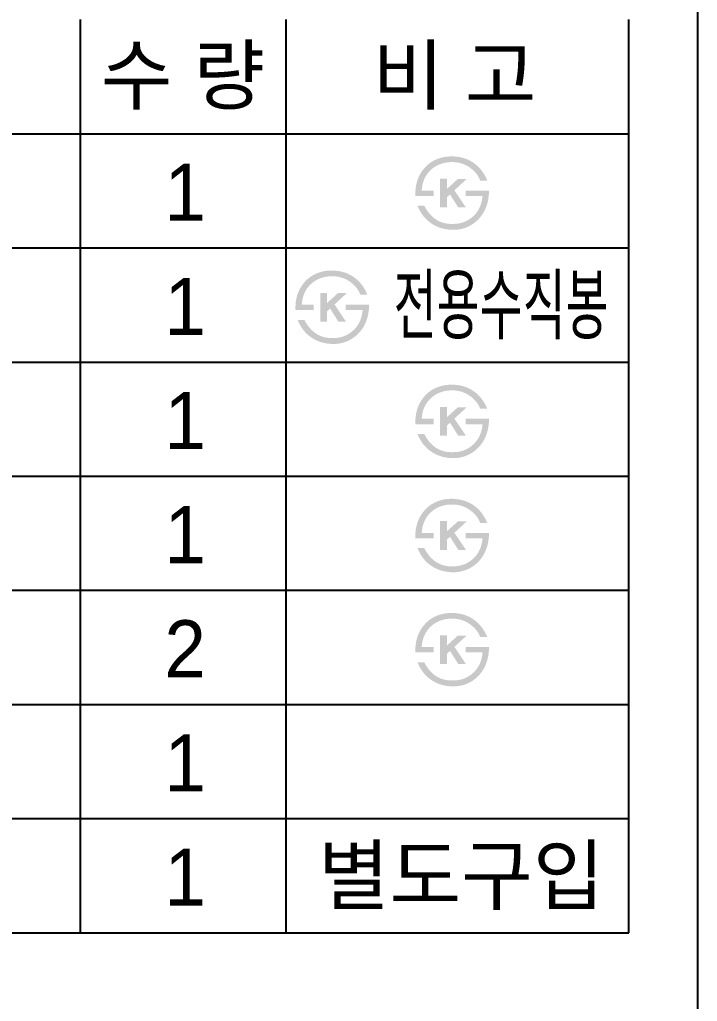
# Model space of a CAD drawing. Header units: millimetres. Extents: x 4596 to 8396, y -8003 to -5406.
# Drawn here: x 8099.5 to 8396.2, y -6066.4 to -5636.4 of the extents above; entities that cross this region are included whole.
import ezdxf
from ezdxf.enums import TextEntityAlignment as Align

# ---------------------------------------------------------------- set-up
doc = ezdxf.new("R2010")
doc.units = ezdxf.units.MM
doc.layers.add('TEXT', color=7, linetype='Continuous')
doc.layers.add('도각라인', color=7, linetype='Continuous')
doc.styles.add('타이틀', font='H2GTRM.TTF', dxfattribs={"height": 25})

msp = doc.modelspace()

# ---------------------------------------------------------------- hatches: boundary and pattern name
at = {"layer": 'TEXT'}
for points in [[(8272.81, -5713.6), (8272.79, -5713.19), (8272.78, -5712.78), (8272.78, -5712.37), (8272.78, -5711.96), (8272.8, -5711.56), (8272.82, -5711.16), (8272.85, -5710.76), (8272.89, -5710.36), (8272.94, -5709.97), (8273, -5709.57), (8273.07, -5709.18), (8273.14, -5708.79), (8273.22, -5708.4), (8273.31, -5708.02), (8273.41, -5707.63), (8273.52, -5707.25), (8273.64, -5706.86), (8273.77, -5706.48), (8273.91, -5706.11), (8274.06, -5705.74), (8274.21, -5705.38), (8274.37, -5705.02), (8274.54, -5704.67), (8274.72, -5704.32), (8274.91, -5703.98), (8275.11, -5703.65), (8275.31, -5703.32), (8275.52, -5703), (8275.74, -5702.68), (8275.97, -5702.37), (8276.2, -5702.07), (8276.71, -5701.45), (8276.98, -5701.15), (8277.25, -5700.85), (8277.54, -5700.56), (8277.83, -5700.29), (8278.12, -5700.02), (8278.43, -5699.76), (8278.74, -5699.51), (8279.06, -5699.26), (8279.38, -5699.03), (8279.71, -5698.81), (8280.05, -5698.59), (8280.4, -5698.39), (8280.75, -5698.19), (8281.11, -5698), (8281.48, -5697.83), (8281.88, -5697.64), (8282.29, -5697.47), (8282.7, -5697.32), (8283.12, -5697.17), (8283.55, -5697.03), (8283.98, -5696.91), (8284.42, -5696.79), (8284.87, -5696.69), (8285.32, -5696.6), (8285.78, -5696.52), (8286.24, -5696.45), (8286.71, -5696.4), (8287.19, -5696.35), (8287.67, -5696.32), (8288.16, -5696.3), (8288.65, -5696.29), (8289.41, -5696.31), (8289.79, -5696.33), (8290.16, -5696.36), (8290.53, -5696.39), (8290.89, -5696.43), (8291.25, -5696.48), (8291.6, -5696.53), (8291.96, -5696.59), (8292.31, -5696.65), (8292.65, -5696.72), (8292.99, -5696.8), (8293.33, -5696.89), (8293.66, -5696.98), (8293.99, -5697.07), (8294.32, -5697.18), (8294.64, -5697.29), (8294.96, -5697.4), (8295.27, -5697.52), (8295.58, -5697.65), (8295.89, -5697.79), (8296.19, -5697.93), (8296.49, -5698.08), (8296.79, -5698.23), (8297.08, -5698.39), (8297.36, -5698.56), (8297.65, -5698.73), (8297.93, -5698.91), (8298.21, -5699.09), (8298.48, -5699.29), (8298.75, -5699.49), (8299.01, -5699.69), (8299.43, -5700.03), (8299.84, -5700.39), (8300.24, -5700.77), (8300.62, -5701.15), (8300.99, -5701.55), (8301.35, -5701.96), (8301.69, -5702.39), (8302.02, -5702.83), (8302.34, -5703.29), (8302.65, -5703.76), (8302.94, -5704.24), (8303.23, -5704.73), (8303.5, -5705.24), (8303.75, -5705.77), (8304, -5706.31), (8304.23, -5706.86), (8304.23, -5706.86), (8301.13, -5706.86), (8301.13, -5706.86), (8301.07, -5706.68), (8301, -5706.51), (8300.93, -5706.33), (8300.86, -5706.16), (8300.78, -5705.99), (8300.7, -5705.82), (8300.62, -5705.65), (8300.53, -5705.48), (8300.44, -5705.31), (8300.35, -5705.14), (8300.25, -5704.98), (8300.14, -5704.81), (8300.04, -5704.64), (8299.92, -5704.48), (8299.81, -5704.32), (8299.69, -5704.16), (8299.57, -5703.99), (8299.44, -5703.83), (8299.18, -5703.52), (8298.9, -5703.2), (8298.6, -5702.89), (8298.29, -5702.58), (8297.96, -5702.28), (8297.62, -5701.98), (8297.26, -5701.68), (8297.03, -5701.5), (8296.8, -5701.33), (8296.56, -5701.16), (8296.33, -5701), (8296.09, -5700.85), (8295.85, -5700.7), (8295.6, -5700.55), (8295.36, -5700.42), (8295.11, -5700.28), (8294.87, -5700.16), (8294.62, -5700.03), (8294.36, -5699.92), (8294.11, -5699.81), (8293.85, -5699.7), (8293.6, -5699.61), (8293.34, -5699.51), (8293.08, -5699.42), (8292.81, -5699.34), (8292.55, -5699.27), (8292.28, -5699.2), (8292.01, -5699.13), (8291.74, -5699.07), (8291.47, -5699.02), (8291.19, -5698.97), (8290.91, -5698.93), (8290.64, -5698.89), (8290.36, -5698.86), (8290.07, -5698.84), (8289.79, -5698.82), (8289.5, -5698.8), (8289.21, -5698.79), (8288.92, -5698.79), (8288.58, -5698.79), (8288.23, -5698.8), (8287.89, -5698.82), (8287.56, -5698.84), (8287.22, -5698.87), (8286.89, -5698.91), (8286.57, -5698.95), (8286.25, -5699), (8285.93, -5699.05), (8285.62, -5699.12), (8285.31, -5699.18), (8285, -5699.26), (8284.7, -5699.34), (8284.4, -5699.43), (8284.1, -5699.52), (8283.81, -5699.62), (8283.52, -5699.73), (8283.24, -5699.85), (8282.96, -5699.97), (8282.68, -5700.09), (8282.41, -5700.23), (8282.14, -5700.37), (8281.87, -5700.52), (8281.61, -5700.67), (8281.35, -5700.83), (8281.1, -5700.99), (8280.85, -5701.17), (8280.6, -5701.35), (8280.36, -5701.53), (8280.12, -5701.72), (8279.88, -5701.92), (8279.65, -5702.13), (8279.42, -5702.35), (8279.19, -5702.57), (8278.97, -5702.8), (8278.76, -5703.03), (8278.55, -5703.26), (8278.35, -5703.5), (8278.16, -5703.75), (8277.97, -5703.99), (8277.8, -5704.25), (8277.62, -5704.5), (8277.46, -5704.76), (8277.3, -5705.03), (8277.15, -5705.3), (8277, -5705.57), (8276.86, -5705.85), (8276.73, -5706.13), (8276.61, -5706.42), (8276.49, -5706.71), (8276.38, -5707.01), (8276.28, -5707.31), (8276.18, -5707.61), (8276.09, -5707.92), (8276.01, -5708.24), (8275.93, -5708.55), (8275.86, -5708.87), (8275.8, -5709.2), (8275.74, -5709.53), (8275.69, -5709.87), (8275.65, -5710.2), (8275.61, -5710.55), (8275.58, -5710.9), (8275.56, -5711.25), (8275.56, -5711.25), (8280.74, -5711.25), (8280.74, -5711.25), (8280.74, -5711.25), (8280.74, -5713.6), (8280.74, -5713.6), (8280.74, -5713.6), (8272.81, -5713.6)], [(8286.57, -5710.56), (8291.37, -5706.21), (8295.23, -5706.21), (8289.87, -5711.16), (8294.9, -5718.66), (8291.52, -5718.66), (8287.96, -5712.96), (8286.57, -5714.2), (8286.57, -5718.66), (8283.62, -5718.66), (8283.62, -5706.09), (8286.57, -5706.09)], [(8304.98, -5711.25), (8304.98, -5711.69), (8304.98, -5712.12), (8304.96, -5712.56), (8304.94, -5712.99), (8304.91, -5713.42), (8304.87, -5713.85), (8304.81, -5714.27), (8304.75, -5714.69), (8304.68, -5715.11), (8304.6, -5715.53), (8304.51, -5715.94), (8304.42, -5716.36), (8304.31, -5716.76), (8304.19, -5717.17), (8304.06, -5717.57), (8303.93, -5717.98), (8303.79, -5718.36), (8303.64, -5718.74), (8303.48, -5719.12), (8303.32, -5719.49), (8303.15, -5719.85), (8302.97, -5720.21), (8302.78, -5720.56), (8302.59, -5720.9), (8302.38, -5721.24), (8302.17, -5721.58), (8301.95, -5721.9), (8301.73, -5722.23), (8301.49, -5722.54), (8301.25, -5722.85), (8301, -5723.16), (8300.74, -5723.45), (8300.47, -5723.75), (8300.19, -5724.03), (8299.91, -5724.31), (8299.63, -5724.57), (8299.34, -5724.83), (8299.04, -5725.08), (8298.74, -5725.32), (8298.43, -5725.55), (8298.11, -5725.78), (8297.79, -5725.99), (8297.47, -5726.2), (8297.13, -5726.4), (8296.8, -5726.59), (8296.46, -5726.77), (8296.11, -5726.94), (8295.75, -5727.11), (8295.39, -5727.27), (8295.02, -5727.42), (8294.64, -5727.57), (8294.27, -5727.7), (8293.89, -5727.82), (8293.51, -5727.93), (8293.12, -5728.03), (8292.74, -5728.12), (8292.35, -5728.2), (8291.95, -5728.27), (8291.56, -5728.33), (8291.16, -5728.37), (8290.76, -5728.41), (8290.35, -5728.44), (8289.94, -5728.45), (8289.53, -5728.46), (8288.87, -5728.45), (8288.21, -5728.43), (8287.57, -5728.38), (8286.93, -5728.31), (8286.31, -5728.22), (8286, -5728.17), (8285.69, -5728.11), (8285.39, -5728.05), (8285.09, -5727.98), (8284.79, -5727.91), (8284.5, -5727.83), (8284.2, -5727.75), (8283.91, -5727.66), (8283.63, -5727.57), (8283.34, -5727.47), (8283.06, -5727.37), (8282.78, -5727.26), (8282.5, -5727.15), (8282.23, -5727.03), (8281.95, -5726.9), (8281.68, -5726.78), (8281.42, -5726.64), (8281.15, -5726.5), (8280.89, -5726.36), (8280.63, -5726.21), (8280.37, -5726.05), (8279.85, -5725.72), (8279.59, -5725.54), (8279.33, -5725.36), (8279.08, -5725.17), (8278.83, -5724.98), (8278.58, -5724.78), (8278.34, -5724.57), (8278.1, -5724.37), (8277.87, -5724.15), (8277.64, -5723.94), (8277.42, -5723.71), (8277.2, -5723.49), (8276.98, -5723.25), (8276.77, -5723.02), (8276.56, -5722.77), (8276.36, -5722.53), (8276.16, -5722.27), (8275.97, -5722.02), (8275.78, -5721.75), (8275.59, -5721.49), (8275.41, -5721.22), (8275.24, -5720.94), (8275.07, -5720.66), (8274.9, -5720.37), (8274.73, -5720.08), (8274.57, -5719.78), (8274.42, -5719.48), (8274.27, -5719.17), (8273.98, -5718.55), (8273.71, -5717.9), (8273.71, -5717.9), (8276.66, -5717.9), (8276.66, -5717.9), (8276.89, -5718.33), (8277.12, -5718.74), (8277.36, -5719.14), (8277.6, -5719.53), (8277.85, -5719.91), (8278.11, -5720.28), (8278.36, -5720.63), (8278.63, -5720.98), (8278.9, -5721.31), (8279.17, -5721.63), (8279.45, -5721.94), (8279.74, -5722.23), (8280.03, -5722.52), (8280.32, -5722.79), (8280.63, -5723.05), (8280.93, -5723.3), (8281.16, -5723.48), (8281.39, -5723.64), (8281.62, -5723.8), (8281.85, -5723.96), (8282.09, -5724.11), (8282.33, -5724.25), (8282.57, -5724.39), (8282.82, -5724.52), (8283.07, -5724.64), (8283.32, -5724.76), (8283.57, -5724.88), (8283.83, -5724.98), (8284.09, -5725.08), (8284.35, -5725.18), (8284.62, -5725.27), (8284.88, -5725.35), (8285.16, -5725.43), (8285.43, -5725.5), (8285.71, -5725.56), (8285.98, -5725.62), (8286.27, -5725.67), (8286.55, -5725.72), (8286.84, -5725.76), (8287.13, -5725.79), (8287.42, -5725.82), (8287.72, -5725.85), (8288.02, -5725.86), (8288.32, -5725.87), (8288.62, -5725.88), (8288.93, -5725.88), (8289.24, -5725.87), (8290.1, -5725.84), (8290.37, -5725.83), (8290.64, -5725.81), (8290.91, -5725.79), (8291.18, -5725.76), (8291.44, -5725.72), (8291.71, -5725.68), (8291.97, -5725.63), (8292.23, -5725.58), (8292.49, -5725.52), (8292.74, -5725.45), (8293, -5725.38), (8293.25, -5725.31), (8293.51, -5725.23), (8293.76, -5725.14), (8294, -5725.05), (8294.25, -5724.95), (8294.5, -5724.85), (8294.74, -5724.74), (8294.98, -5724.63), (8295.22, -5724.51), (8295.46, -5724.38), (8295.7, -5724.25), (8295.93, -5724.12), (8296.17, -5723.97), (8296.4, -5723.83), (8296.63, -5723.67), (8296.86, -5723.51), (8297.08, -5723.35), (8297.31, -5723.18), (8297.53, -5723), (8297.79, -5722.79), (8298.03, -5722.57), (8298.28, -5722.34), (8298.51, -5722.11), (8298.74, -5721.87), (8298.96, -5721.63), (8299.17, -5721.39), (8299.38, -5721.14), (8299.58, -5720.88), (8299.77, -5720.62), (8299.95, -5720.35), (8300.13, -5720.08), (8300.3, -5719.81), (8300.47, -5719.52), (8300.62, -5719.24), (8300.77, -5718.95), (8300.91, -5718.65), (8301.05, -5718.35), (8301.17, -5718.04), (8301.29, -5717.73), (8301.41, -5717.41), (8301.51, -5717.09), (8301.61, -5716.77), (8301.7, -5716.43), (8301.79, -5716.1), (8301.86, -5715.76), (8301.93, -5715.41), (8302, -5715.06), (8302.05, -5714.7), (8302.1, -5714.34), (8302.14, -5713.97), (8302.18, -5713.6), (8302.17, -5713.6), (8294.75, -5713.6), (8294.75, -5713.6), (8294.75, -5713.6), (8294.75, -5711.25), (8294.75, -5711.25), (8294.75, -5711.25), (8304.98, -5711.25)], [(8220.31, -5763.6), (8220.29, -5763.19), (8220.28, -5762.78), (8220.28, -5762.37), (8220.28, -5761.96), (8220.3, -5761.56), (8220.32, -5761.16), (8220.35, -5760.76), (8220.39, -5760.36), (8220.44, -5759.97), (8220.5, -5759.57), (8220.57, -5759.18), (8220.64, -5758.79), (8220.72, -5758.4), (8220.81, -5758.02), (8220.91, -5757.63), (8221.02, -5757.25), (8221.14, -5756.86), (8221.27, -5756.48), (8221.41, -5756.11), (8221.56, -5755.74), (8221.71, -5755.38), (8221.87, -5755.02), (8222.04, -5754.67), (8222.22, -5754.32), (8222.41, -5753.98), (8222.61, -5753.65), (8222.81, -5753.32), (8223.02, -5753), (8223.24, -5752.68), (8223.47, -5752.37), (8223.7, -5752.07), (8224.21, -5751.45), (8224.48, -5751.15), (8224.75, -5750.85), (8225.04, -5750.56), (8225.33, -5750.29), (8225.62, -5750.02), (8225.93, -5749.76), (8226.24, -5749.51), (8226.56, -5749.26), (8226.88, -5749.03), (8227.21, -5748.81), (8227.55, -5748.59), (8227.9, -5748.39), (8228.25, -5748.19), (8228.61, -5748), (8228.98, -5747.83), (8229.38, -5747.64), (8229.79, -5747.47), (8230.2, -5747.32), (8230.62, -5747.17), (8231.05, -5747.03), (8231.48, -5746.91), (8231.92, -5746.79), (8232.37, -5746.69), (8232.82, -5746.6), (8233.28, -5746.52), (8233.74, -5746.45), (8234.21, -5746.4), (8234.69, -5746.35), (8235.17, -5746.32), (8235.66, -5746.3), (8236.15, -5746.29), (8236.91, -5746.31), (8237.29, -5746.33), (8237.66, -5746.36), (8238.03, -5746.39), (8238.39, -5746.43), (8238.75, -5746.48), (8239.1, -5746.53), (8239.46, -5746.59), (8239.81, -5746.65), (8240.15, -5746.72), (8240.49, -5746.8), (8240.83, -5746.89), (8241.16, -5746.98), (8241.49, -5747.07), (8241.82, -5747.18), (8242.14, -5747.29), (8242.46, -5747.4), (8242.77, -5747.52), (8243.08, -5747.65), (8243.39, -5747.79), (8243.69, -5747.93), (8243.99, -5748.08), (8244.29, -5748.23), (8244.58, -5748.39), (8244.86, -5748.56), (8245.15, -5748.73), (8245.43, -5748.91), (8245.71, -5749.09), (8245.98, -5749.29), (8246.25, -5749.49), (8246.51, -5749.69), (8246.93, -5750.03), (8247.34, -5750.39), (8247.74, -5750.77), (8248.12, -5751.15), (8248.49, -5751.55), (8248.85, -5751.96), (8249.19, -5752.39), (8249.52, -5752.83), (8249.84, -5753.29), (8250.15, -5753.76), (8250.44, -5754.24), (8250.73, -5754.73), (8251, -5755.24), (8251.25, -5755.77), (8251.5, -5756.31), (8251.73, -5756.86), (8251.73, -5756.86), (8248.63, -5756.86), (8248.63, -5756.86), (8248.57, -5756.68), (8248.5, -5756.51), (8248.43, -5756.33), (8248.36, -5756.16), (8248.28, -5755.99), (8248.2, -5755.82), (8248.12, -5755.65), (8248.03, -5755.48), (8247.94, -5755.31), (8247.85, -5755.14), (8247.75, -5754.98), (8247.64, -5754.81), (8247.54, -5754.64), (8247.42, -5754.48), (8247.31, -5754.32), (8247.19, -5754.16), (8247.07, -5753.99), (8246.94, -5753.83), (8246.68, -5753.52), (8246.4, -5753.2), (8246.1, -5752.89), (8245.79, -5752.58), (8245.46, -5752.28), (8245.12, -5751.98), (8244.76, -5751.68), (8244.53, -5751.5), (8244.3, -5751.33), (8244.06, -5751.16), (8243.83, -5751), (8243.59, -5750.85), (8243.35, -5750.7), (8243.1, -5750.55), (8242.86, -5750.42), (8242.61, -5750.28), (8242.37, -5750.16), (8242.12, -5750.03), (8241.86, -5749.92), (8241.61, -5749.81), (8241.35, -5749.7), (8241.1, -5749.61), (8240.84, -5749.51), (8240.58, -5749.42), (8240.31, -5749.34), (8240.05, -5749.27), (8239.78, -5749.2), (8239.51, -5749.13), (8239.24, -5749.07), (8238.97, -5749.02), (8238.69, -5748.97), (8238.41, -5748.93), (8238.14, -5748.89), (8237.86, -5748.86), (8237.57, -5748.84), (8237.29, -5748.82), (8237, -5748.8), (8236.71, -5748.79), (8236.42, -5748.79), (8236.08, -5748.79), (8235.73, -5748.8), (8235.39, -5748.82), (8235.06, -5748.84), (8234.72, -5748.87), (8234.39, -5748.91), (8234.07, -5748.95), (8233.75, -5749), (8233.43, -5749.05), (8233.12, -5749.12), (8232.81, -5749.18), (8232.5, -5749.26), (8232.2, -5749.34), (8231.9, -5749.43), (8231.6, -5749.52), (8231.31, -5749.62), (8231.02, -5749.73), (8230.74, -5749.85), (8230.46, -5749.97), (8230.18, -5750.09), (8229.91, -5750.23), (8229.64, -5750.37), (8229.37, -5750.52), (8229.11, -5750.67), (8228.85, -5750.83), (8228.6, -5750.99), (8228.35, -5751.17), (8228.1, -5751.35), (8227.86, -5751.53), (8227.62, -5751.72), (8227.38, -5751.92), (8227.15, -5752.13), (8226.92, -5752.35), (8226.69, -5752.57), (8226.47, -5752.8), (8226.26, -5753.03), (8226.05, -5753.26), (8225.85, -5753.5), (8225.66, -5753.75), (8225.47, -5753.99), (8225.3, -5754.25), (8225.12, -5754.5), (8224.96, -5754.76), (8224.8, -5755.03), (8224.65, -5755.3), (8224.5, -5755.57), (8224.36, -5755.85), (8224.23, -5756.13), (8224.11, -5756.42), (8223.99, -5756.71), (8223.88, -5757.01), (8223.78, -5757.31), (8223.68, -5757.61), (8223.59, -5757.92), (8223.51, -5758.24), (8223.43, -5758.55), (8223.36, -5758.87), (8223.3, -5759.2), (8223.24, -5759.53), (8223.19, -5759.87), (8223.15, -5760.2), (8223.11, -5760.55), (8223.08, -5760.9), (8223.06, -5761.25), (8223.06, -5761.25), (8228.24, -5761.25), (8228.24, -5761.25), (8228.24, -5761.25), (8228.24, -5763.6), (8228.24, -5763.6), (8228.24, -5763.6), (8220.31, -5763.6)], [(8234.07, -5760.56), (8238.87, -5756.21), (8242.73, -5756.21), (8237.37, -5761.16), (8242.4, -5768.66), (8239.02, -5768.66), (8235.46, -5762.96), (8234.07, -5764.2), (8234.07, -5768.66), (8231.12, -5768.66), (8231.12, -5756.09), (8234.07, -5756.09)], [(8252.48, -5761.25), (8252.48, -5761.69), (8252.48, -5762.12), (8252.46, -5762.56), (8252.44, -5762.99), (8252.41, -5763.42), (8252.37, -5763.85), (8252.31, -5764.27), (8252.25, -5764.69), (8252.18, -5765.11), (8252.1, -5765.53), (8252.01, -5765.94), (8251.92, -5766.36), (8251.81, -5766.76), (8251.69, -5767.17), (8251.56, -5767.57), (8251.43, -5767.98), (8251.29, -5768.36), (8251.14, -5768.74), (8250.98, -5769.12), (8250.82, -5769.49), (8250.65, -5769.85), (8250.47, -5770.21), (8250.28, -5770.56), (8250.09, -5770.9), (8249.88, -5771.24), (8249.67, -5771.58), (8249.45, -5771.9), (8249.23, -5772.23), (8248.99, -5772.54), (8248.75, -5772.85), (8248.5, -5773.16), (8248.24, -5773.45), (8247.97, -5773.75), (8247.69, -5774.03), (8247.41, -5774.31), (8247.13, -5774.57), (8246.84, -5774.83), (8246.54, -5775.08), (8246.24, -5775.32), (8245.93, -5775.55), (8245.61, -5775.78), (8245.29, -5775.99), (8244.97, -5776.2), (8244.63, -5776.4), (8244.3, -5776.59), (8243.96, -5776.77), (8243.61, -5776.94), (8243.25, -5777.11), (8242.89, -5777.27), (8242.52, -5777.42), (8242.14, -5777.57), (8241.77, -5777.7), (8241.39, -5777.82), (8241.01, -5777.93), (8240.62, -5778.03), (8240.24, -5778.12), (8239.85, -5778.2), (8239.45, -5778.27), (8239.06, -5778.33), (8238.66, -5778.37), (8238.26, -5778.41), (8237.85, -5778.44), (8237.44, -5778.45), (8237.03, -5778.46), (8236.37, -5778.45), (8235.71, -5778.43), (8235.07, -5778.38), (8234.43, -5778.31), (8233.81, -5778.22), (8233.5, -5778.17), (8233.19, -5778.11), (8232.89, -5778.05), (8232.59, -5777.98), (8232.29, -5777.91), (8232, -5777.83), (8231.7, -5777.75), (8231.41, -5777.66), (8231.13, -5777.57), (8230.84, -5777.47), (8230.56, -5777.37), (8230.28, -5777.26), (8230, -5777.15), (8229.73, -5777.03), (8229.45, -5776.9), (8229.18, -5776.78), (8228.92, -5776.64), (8228.65, -5776.5), (8228.39, -5776.36), (8228.13, -5776.21), (8227.87, -5776.05), (8227.35, -5775.72), (8227.09, -5775.54), (8226.83, -5775.36), (8226.58, -5775.17), (8226.33, -5774.98), (8226.08, -5774.78), (8225.84, -5774.57), (8225.6, -5774.37), (8225.37, -5774.15), (8225.14, -5773.94), (8224.92, -5773.71), (8224.7, -5773.49), (8224.48, -5773.25), (8224.27, -5773.02), (8224.06, -5772.77), (8223.86, -5772.53), (8223.66, -5772.27), (8223.47, -5772.02), (8223.28, -5771.75), (8223.09, -5771.49), (8222.91, -5771.22), (8222.74, -5770.94), (8222.57, -5770.66), (8222.4, -5770.37), (8222.23, -5770.08), (8222.07, -5769.78), (8221.92, -5769.48), (8221.77, -5769.17), (8221.48, -5768.55), (8221.21, -5767.9), (8221.21, -5767.9), (8224.16, -5767.9), (8224.16, -5767.9), (8224.39, -5768.33), (8224.62, -5768.74), (8224.86, -5769.14), (8225.1, -5769.53), (8225.35, -5769.91), (8225.61, -5770.28), (8225.86, -5770.63), (8226.13, -5770.98), (8226.4, -5771.31), (8226.67, -5771.63), (8226.95, -5771.94), (8227.24, -5772.23), (8227.53, -5772.52), (8227.82, -5772.79), (8228.13, -5773.05), (8228.43, -5773.3), (8228.66, -5773.48), (8228.89, -5773.64), (8229.12, -5773.8), (8229.35, -5773.96), (8229.59, -5774.11), (8229.83, -5774.25), (8230.07, -5774.39), (8230.32, -5774.52), (8230.57, -5774.64), (8230.82, -5774.76), (8231.07, -5774.88), (8231.33, -5774.98), (8231.59, -5775.08), (8231.85, -5775.18), (8232.12, -5775.27), (8232.38, -5775.35), (8232.66, -5775.43), (8232.93, -5775.5), (8233.21, -5775.56), (8233.48, -5775.62), (8233.77, -5775.67), (8234.05, -5775.72), (8234.34, -5775.76), (8234.63, -5775.79), (8234.92, -5775.82), (8235.22, -5775.85), (8235.52, -5775.86), (8235.82, -5775.87), (8236.12, -5775.88), (8236.43, -5775.88), (8236.74, -5775.87), (8237.6, -5775.84), (8237.87, -5775.83), (8238.14, -5775.81), (8238.41, -5775.79), (8238.68, -5775.76), (8238.94, -5775.72), (8239.21, -5775.68), (8239.47, -5775.63), (8239.73, -5775.58), (8239.99, -5775.52), (8240.24, -5775.45), (8240.5, -5775.38), (8240.75, -5775.31), (8241.01, -5775.23), (8241.26, -5775.14), (8241.5, -5775.05), (8241.75, -5774.95), (8242, -5774.85), (8242.24, -5774.74), (8242.48, -5774.63), (8242.72, -5774.51), (8242.96, -5774.38), (8243.2, -5774.25), (8243.43, -5774.12), (8243.67, -5773.97), (8243.9, -5773.83), (8244.13, -5773.67), (8244.36, -5773.51), (8244.58, -5773.35), (8244.81, -5773.18), (8245.03, -5773), (8245.29, -5772.79), (8245.53, -5772.57), (8245.78, -5772.34), (8246.01, -5772.11), (8246.24, -5771.87), (8246.46, -5771.63), (8246.67, -5771.39), (8246.88, -5771.14), (8247.08, -5770.88), (8247.27, -5770.62), (8247.45, -5770.35), (8247.63, -5770.08), (8247.8, -5769.81), (8247.97, -5769.52), (8248.12, -5769.24), (8248.27, -5768.95), (8248.41, -5768.65), (8248.55, -5768.35), (8248.67, -5768.04), (8248.79, -5767.73), (8248.91, -5767.41), (8249.01, -5767.09), (8249.11, -5766.77), (8249.2, -5766.43), (8249.29, -5766.1), (8249.36, -5765.76), (8249.43, -5765.41), (8249.5, -5765.06), (8249.55, -5764.7), (8249.6, -5764.34), (8249.64, -5763.97), (8249.68, -5763.6), (8249.67, -5763.6), (8242.25, -5763.6), (8242.25, -5763.6), (8242.25, -5763.6), (8242.25, -5761.25), (8242.25, -5761.25), (8242.25, -5761.25), (8252.48, -5761.25)], [(8272.81, -5813.6), (8272.79, -5813.19), (8272.78, -5812.78), (8272.78, -5812.37), (8272.78, -5811.96), (8272.8, -5811.56), (8272.82, -5811.16), (8272.85, -5810.76), (8272.89, -5810.36), (8272.94, -5809.97), (8273, -5809.57), (8273.07, -5809.18), (8273.14, -5808.79), (8273.22, -5808.4), (8273.31, -5808.02), (8273.41, -5807.63), (8273.52, -5807.25), (8273.64, -5806.86), (8273.77, -5806.48), (8273.91, -5806.11), (8274.06, -5805.74), (8274.21, -5805.38), (8274.37, -5805.02), (8274.54, -5804.67), (8274.72, -5804.32), (8274.91, -5803.98), (8275.11, -5803.65), (8275.31, -5803.32), (8275.52, -5803), (8275.74, -5802.68), (8275.97, -5802.37), (8276.2, -5802.07), (8276.71, -5801.45), (8276.98, -5801.15), (8277.25, -5800.85), (8277.54, -5800.56), (8277.83, -5800.29), (8278.12, -5800.02), (8278.43, -5799.76), (8278.74, -5799.51), (8279.06, -5799.26), (8279.38, -5799.03), (8279.71, -5798.81), (8280.05, -5798.59), (8280.4, -5798.39), (8280.75, -5798.19), (8281.11, -5798), (8281.48, -5797.83), (8281.88, -5797.64), (8282.29, -5797.47), (8282.7, -5797.32), (8283.12, -5797.17), (8283.55, -5797.03), (8283.98, -5796.91), (8284.42, -5796.79), (8284.87, -5796.69), (8285.32, -5796.6), (8285.78, -5796.52), (8286.24, -5796.45), (8286.71, -5796.4), (8287.19, -5796.35), (8287.67, -5796.32), (8288.16, -5796.3), (8288.65, -5796.29), (8289.41, -5796.31), (8289.79, -5796.33), (8290.16, -5796.36), (8290.53, -5796.39), (8290.89, -5796.43), (8291.25, -5796.48), (8291.6, -5796.53), (8291.96, -5796.59), (8292.31, -5796.65), (8292.65, -5796.72), (8292.99, -5796.8), (8293.33, -5796.89), (8293.66, -5796.98), (8293.99, -5797.07), (8294.32, -5797.18), (8294.64, -5797.29), (8294.96, -5797.4), (8295.27, -5797.52), (8295.58, -5797.65), (8295.89, -5797.79), (8296.19, -5797.93), (8296.49, -5798.08), (8296.79, -5798.23), (8297.08, -5798.39), (8297.36, -5798.56), (8297.65, -5798.73), (8297.93, -5798.91), (8298.21, -5799.09), (8298.48, -5799.29), (8298.75, -5799.49), (8299.01, -5799.69), (8299.43, -5800.03), (8299.84, -5800.39), (8300.24, -5800.77), (8300.62, -5801.15), (8300.99, -5801.55), (8301.35, -5801.96), (8301.69, -5802.39), (8302.02, -5802.83), (8302.34, -5803.29), (8302.65, -5803.76), (8302.94, -5804.24), (8303.23, -5804.73), (8303.5, -5805.24), (8303.75, -5805.77), (8304, -5806.31), (8304.23, -5806.86), (8304.23, -5806.86), (8301.13, -5806.86), (8301.13, -5806.86), (8301.07, -5806.68), (8301, -5806.51), (8300.93, -5806.33), (8300.86, -5806.16), (8300.78, -5805.99), (8300.7, -5805.82), (8300.62, -5805.65), (8300.53, -5805.48), (8300.44, -5805.31), (8300.35, -5805.14), (8300.25, -5804.98), (8300.14, -5804.81), (8300.04, -5804.64), (8299.92, -5804.48), (8299.81, -5804.32), (8299.69, -5804.16), (8299.57, -5803.99), (8299.44, -5803.83), (8299.18, -5803.52), (8298.9, -5803.2), (8298.6, -5802.89), (8298.29, -5802.58), (8297.96, -5802.28), (8297.62, -5801.98), (8297.26, -5801.68), (8297.03, -5801.5), (8296.8, -5801.33), (8296.56, -5801.16), (8296.33, -5801), (8296.09, -5800.85), (8295.85, -5800.7), (8295.6, -5800.55), (8295.36, -5800.42), (8295.11, -5800.28), (8294.87, -5800.16), (8294.62, -5800.03), (8294.36, -5799.92), (8294.11, -5799.81), (8293.85, -5799.7), (8293.6, -5799.61), (8293.34, -5799.51), (8293.08, -5799.42), (8292.81, -5799.34), (8292.55, -5799.27), (8292.28, -5799.2), (8292.01, -5799.13), (8291.74, -5799.07), (8291.47, -5799.02), (8291.19, -5798.97), (8290.91, -5798.93), (8290.64, -5798.89), (8290.36, -5798.86), (8290.07, -5798.84), (8289.79, -5798.82), (8289.5, -5798.8), (8289.21, -5798.79), (8288.92, -5798.79), (8288.58, -5798.79), (8288.23, -5798.8), (8287.89, -5798.82), (8287.56, -5798.84), (8287.22, -5798.87), (8286.89, -5798.91), (8286.57, -5798.95), (8286.25, -5799), (8285.93, -5799.05), (8285.62, -5799.12), (8285.31, -5799.18), (8285, -5799.26), (8284.7, -5799.34), (8284.4, -5799.43), (8284.1, -5799.52), (8283.81, -5799.62), (8283.52, -5799.73), (8283.24, -5799.85), (8282.96, -5799.97), (8282.68, -5800.09), (8282.41, -5800.23), (8282.14, -5800.37), (8281.87, -5800.52), (8281.61, -5800.67), (8281.35, -5800.83), (8281.1, -5800.99), (8280.85, -5801.17), (8280.6, -5801.35), (8280.36, -5801.53), (8280.12, -5801.72), (8279.88, -5801.92), (8279.65, -5802.13), (8279.42, -5802.35), (8279.19, -5802.57), (8278.97, -5802.8), (8278.76, -5803.03), (8278.55, -5803.26), (8278.35, -5803.5), (8278.16, -5803.75), (8277.97, -5803.99), (8277.8, -5804.25), (8277.62, -5804.5), (8277.46, -5804.76), (8277.3, -5805.03), (8277.15, -5805.3), (8277, -5805.57), (8276.86, -5805.85), (8276.73, -5806.13), (8276.61, -5806.42), (8276.49, -5806.71), (8276.38, -5807.01), (8276.28, -5807.31), (8276.18, -5807.61), (8276.09, -5807.92), (8276.01, -5808.24), (8275.93, -5808.55), (8275.86, -5808.87), (8275.8, -5809.2), (8275.74, -5809.53), (8275.69, -5809.87), (8275.65, -5810.2), (8275.61, -5810.55), (8275.58, -5810.9), (8275.56, -5811.25), (8275.56, -5811.25), (8280.74, -5811.25), (8280.74, -5811.25), (8280.74, -5811.25), (8280.74, -5813.6), (8280.74, -5813.6), (8280.74, -5813.6), (8272.81, -5813.6)], [(8286.57, -5810.56), (8291.37, -5806.21), (8295.23, -5806.21), (8289.87, -5811.16), (8294.9, -5818.66), (8291.52, -5818.66), (8287.96, -5812.96), (8286.57, -5814.2), (8286.57, -5818.66), (8283.62, -5818.66), (8283.62, -5806.09), (8286.57, -5806.09)], [(8304.98, -5811.25), (8304.98, -5811.69), (8304.98, -5812.12), (8304.96, -5812.56), (8304.94, -5812.99), (8304.91, -5813.42), (8304.87, -5813.85), (8304.81, -5814.27), (8304.75, -5814.69), (8304.68, -5815.11), (8304.6, -5815.53), (8304.51, -5815.94), (8304.42, -5816.36), (8304.31, -5816.76), (8304.19, -5817.17), (8304.06, -5817.57), (8303.93, -5817.98), (8303.79, -5818.36), (8303.64, -5818.74), (8303.48, -5819.12), (8303.32, -5819.49), (8303.15, -5819.85), (8302.97, -5820.21), (8302.78, -5820.56), (8302.59, -5820.9), (8302.38, -5821.24), (8302.17, -5821.58), (8301.95, -5821.9), (8301.73, -5822.23), (8301.49, -5822.54), (8301.25, -5822.85), (8301, -5823.16), (8300.74, -5823.45), (8300.47, -5823.75), (8300.19, -5824.03), (8299.91, -5824.31), (8299.63, -5824.57), (8299.34, -5824.83), (8299.04, -5825.08), (8298.74, -5825.32), (8298.43, -5825.55), (8298.11, -5825.78), (8297.79, -5825.99), (8297.47, -5826.2), (8297.13, -5826.4), (8296.8, -5826.59), (8296.46, -5826.77), (8296.11, -5826.94), (8295.75, -5827.11), (8295.39, -5827.27), (8295.02, -5827.42), (8294.64, -5827.57), (8294.27, -5827.7), (8293.89, -5827.82), (8293.51, -5827.93), (8293.12, -5828.03), (8292.74, -5828.12), (8292.35, -5828.2), (8291.95, -5828.27), (8291.56, -5828.33), (8291.16, -5828.37), (8290.76, -5828.41), (8290.35, -5828.44), (8289.94, -5828.45), (8289.53, -5828.46), (8288.87, -5828.45), (8288.21, -5828.43), (8287.57, -5828.38), (8286.93, -5828.31), (8286.31, -5828.22), (8286, -5828.17), (8285.69, -5828.11), (8285.39, -5828.05), (8285.09, -5827.98), (8284.79, -5827.91), (8284.5, -5827.83), (8284.2, -5827.75), (8283.91, -5827.66), (8283.63, -5827.57), (8283.34, -5827.47), (8283.06, -5827.37), (8282.78, -5827.26), (8282.5, -5827.15), (8282.23, -5827.03), (8281.95, -5826.9), (8281.68, -5826.78), (8281.42, -5826.64), (8281.15, -5826.5), (8280.89, -5826.36), (8280.63, -5826.21), (8280.37, -5826.05), (8279.85, -5825.72), (8279.59, -5825.54), (8279.33, -5825.36), (8279.08, -5825.17), (8278.83, -5824.98), (8278.58, -5824.78), (8278.34, -5824.57), (8278.1, -5824.37), (8277.87, -5824.15), (8277.64, -5823.94), (8277.42, -5823.71), (8277.2, -5823.49), (8276.98, -5823.25), (8276.77, -5823.02), (8276.56, -5822.77), (8276.36, -5822.53), (8276.16, -5822.27), (8275.97, -5822.02), (8275.78, -5821.75), (8275.59, -5821.49), (8275.41, -5821.22), (8275.24, -5820.94), (8275.07, -5820.66), (8274.9, -5820.37), (8274.73, -5820.08), (8274.57, -5819.78), (8274.42, -5819.48), (8274.27, -5819.17), (8273.98, -5818.55), (8273.71, -5817.9), (8273.71, -5817.9), (8276.66, -5817.9), (8276.66, -5817.9), (8276.89, -5818.33), (8277.12, -5818.74), (8277.36, -5819.14), (8277.6, -5819.53), (8277.85, -5819.91), (8278.11, -5820.28), (8278.36, -5820.63), (8278.63, -5820.98), (8278.9, -5821.31), (8279.17, -5821.63), (8279.45, -5821.94), (8279.74, -5822.23), (8280.03, -5822.52), (8280.32, -5822.79), (8280.63, -5823.05), (8280.93, -5823.3), (8281.16, -5823.48), (8281.39, -5823.64), (8281.62, -5823.8), (8281.85, -5823.96), (8282.09, -5824.11), (8282.33, -5824.25), (8282.57, -5824.39), (8282.82, -5824.52), (8283.07, -5824.64), (8283.32, -5824.76), (8283.57, -5824.88), (8283.83, -5824.98), (8284.09, -5825.08), (8284.35, -5825.18), (8284.62, -5825.27), (8284.88, -5825.35), (8285.16, -5825.43), (8285.43, -5825.5), (8285.71, -5825.56), (8285.98, -5825.62), (8286.27, -5825.67), (8286.55, -5825.72), (8286.84, -5825.76), (8287.13, -5825.79), (8287.42, -5825.82), (8287.72, -5825.85), (8288.02, -5825.86), (8288.32, -5825.87), (8288.62, -5825.88), (8288.93, -5825.88), (8289.24, -5825.87), (8290.1, -5825.84), (8290.37, -5825.83), (8290.64, -5825.81), (8290.91, -5825.79), (8291.18, -5825.76), (8291.44, -5825.72), (8291.71, -5825.68), (8291.97, -5825.63), (8292.23, -5825.58), (8292.49, -5825.52), (8292.74, -5825.45), (8293, -5825.38), (8293.25, -5825.31), (8293.51, -5825.23), (8293.76, -5825.14), (8294, -5825.05), (8294.25, -5824.95), (8294.5, -5824.85), (8294.74, -5824.74), (8294.98, -5824.63), (8295.22, -5824.51), (8295.46, -5824.38), (8295.7, -5824.25), (8295.93, -5824.12), (8296.17, -5823.97), (8296.4, -5823.83), (8296.63, -5823.67), (8296.86, -5823.51), (8297.08, -5823.35), (8297.31, -5823.18), (8297.53, -5823), (8297.79, -5822.79), (8298.03, -5822.57), (8298.28, -5822.34), (8298.51, -5822.11), (8298.74, -5821.87), (8298.96, -5821.63), (8299.17, -5821.39), (8299.38, -5821.14), (8299.58, -5820.88), (8299.77, -5820.62), (8299.95, -5820.35), (8300.13, -5820.08), (8300.3, -5819.81), (8300.47, -5819.52), (8300.62, -5819.24), (8300.77, -5818.95), (8300.91, -5818.65), (8301.05, -5818.35), (8301.17, -5818.04), (8301.29, -5817.73), (8301.41, -5817.41), (8301.51, -5817.09), (8301.61, -5816.77), (8301.7, -5816.43), (8301.79, -5816.1), (8301.86, -5815.76), (8301.93, -5815.41), (8302, -5815.06), (8302.05, -5814.7), (8302.1, -5814.34), (8302.14, -5813.97), (8302.18, -5813.6), (8302.17, -5813.6), (8294.75, -5813.6), (8294.75, -5813.6), (8294.75, -5813.6), (8294.75, -5811.25), (8294.75, -5811.25), (8294.75, -5811.25), (8304.98, -5811.25)], [(8272.81, -5863.6), (8272.79, -5863.19), (8272.78, -5862.78), (8272.78, -5862.37), (8272.78, -5861.96), (8272.8, -5861.56), (8272.82, -5861.16), (8272.85, -5860.76), (8272.89, -5860.36), (8272.94, -5859.97), (8273, -5859.57), (8273.07, -5859.18), (8273.14, -5858.79), (8273.22, -5858.4), (8273.31, -5858.02), (8273.41, -5857.63), (8273.52, -5857.25), (8273.64, -5856.86), (8273.77, -5856.48), (8273.91, -5856.11), (8274.06, -5855.74), (8274.21, -5855.38), (8274.37, -5855.02), (8274.54, -5854.67), (8274.72, -5854.32), (8274.91, -5853.98), (8275.11, -5853.65), (8275.31, -5853.32), (8275.52, -5853), (8275.74, -5852.68), (8275.97, -5852.37), (8276.2, -5852.07), (8276.71, -5851.45), (8276.98, -5851.15), (8277.25, -5850.85), (8277.54, -5850.56), (8277.83, -5850.29), (8278.12, -5850.02), (8278.43, -5849.76), (8278.74, -5849.51), (8279.06, -5849.26), (8279.38, -5849.03), (8279.71, -5848.81), (8280.05, -5848.59), (8280.4, -5848.39), (8280.75, -5848.19), (8281.11, -5848), (8281.48, -5847.83), (8281.88, -5847.64), (8282.29, -5847.47), (8282.7, -5847.32), (8283.12, -5847.17), (8283.55, -5847.03), (8283.98, -5846.91), (8284.42, -5846.79), (8284.87, -5846.69), (8285.32, -5846.6), (8285.78, -5846.52), (8286.24, -5846.45), (8286.71, -5846.4), (8287.19, -5846.35), (8287.67, -5846.32), (8288.16, -5846.3), (8288.65, -5846.29), (8289.41, -5846.31), (8289.79, -5846.33), (8290.16, -5846.36), (8290.53, -5846.39), (8290.89, -5846.43), (8291.25, -5846.48), (8291.6, -5846.53), (8291.96, -5846.59), (8292.31, -5846.65), (8292.65, -5846.72), (8292.99, -5846.8), (8293.33, -5846.89), (8293.66, -5846.98), (8293.99, -5847.07), (8294.32, -5847.18), (8294.64, -5847.29), (8294.96, -5847.4), (8295.27, -5847.52), (8295.58, -5847.65), (8295.89, -5847.79), (8296.19, -5847.93), (8296.49, -5848.08), (8296.79, -5848.23), (8297.08, -5848.39), (8297.36, -5848.56), (8297.65, -5848.73), (8297.93, -5848.91), (8298.21, -5849.09), (8298.48, -5849.29), (8298.75, -5849.49), (8299.01, -5849.69), (8299.43, -5850.03), (8299.84, -5850.39), (8300.24, -5850.77), (8300.62, -5851.15), (8300.99, -5851.55), (8301.35, -5851.96), (8301.69, -5852.39), (8302.02, -5852.83), (8302.34, -5853.29), (8302.65, -5853.76), (8302.94, -5854.24), (8303.23, -5854.73), (8303.5, -5855.24), (8303.75, -5855.77), (8304, -5856.31), (8304.23, -5856.86), (8304.23, -5856.86), (8301.13, -5856.86), (8301.13, -5856.86), (8301.07, -5856.68), (8301, -5856.51), (8300.93, -5856.33), (8300.86, -5856.16), (8300.78, -5855.99), (8300.7, -5855.82), (8300.62, -5855.65), (8300.53, -5855.48), (8300.44, -5855.31), (8300.35, -5855.14), (8300.25, -5854.98), (8300.14, -5854.81), (8300.04, -5854.64), (8299.92, -5854.48), (8299.81, -5854.32), (8299.69, -5854.16), (8299.57, -5853.99), (8299.44, -5853.83), (8299.18, -5853.52), (8298.9, -5853.2), (8298.6, -5852.89), (8298.29, -5852.58), (8297.96, -5852.28), (8297.62, -5851.98), (8297.26, -5851.68), (8297.03, -5851.5), (8296.8, -5851.33), (8296.56, -5851.16), (8296.33, -5851), (8296.09, -5850.85), (8295.85, -5850.7), (8295.6, -5850.55), (8295.36, -5850.42), (8295.11, -5850.28), (8294.87, -5850.16), (8294.62, -5850.03), (8294.36, -5849.92), (8294.11, -5849.81), (8293.85, -5849.7), (8293.6, -5849.61), (8293.34, -5849.51), (8293.08, -5849.42), (8292.81, -5849.34), (8292.55, -5849.27), (8292.28, -5849.2), (8292.01, -5849.13), (8291.74, -5849.07), (8291.47, -5849.02), (8291.19, -5848.97), (8290.91, -5848.93), (8290.64, -5848.89), (8290.36, -5848.86), (8290.07, -5848.84), (8289.79, -5848.82), (8289.5, -5848.8), (8289.21, -5848.79), (8288.92, -5848.79), (8288.58, -5848.79), (8288.23, -5848.8), (8287.89, -5848.82), (8287.56, -5848.84), (8287.22, -5848.87), (8286.89, -5848.91), (8286.57, -5848.95), (8286.25, -5849), (8285.93, -5849.05), (8285.62, -5849.12), (8285.31, -5849.18), (8285, -5849.26), (8284.7, -5849.34), (8284.4, -5849.43), (8284.1, -5849.52), (8283.81, -5849.62), (8283.52, -5849.73), (8283.24, -5849.85), (8282.96, -5849.97), (8282.68, -5850.09), (8282.41, -5850.23), (8282.14, -5850.37), (8281.87, -5850.52), (8281.61, -5850.67), (8281.35, -5850.83), (8281.1, -5850.99), (8280.85, -5851.17), (8280.6, -5851.35), (8280.36, -5851.53), (8280.12, -5851.72), (8279.88, -5851.92), (8279.65, -5852.13), (8279.42, -5852.35), (8279.19, -5852.57), (8278.97, -5852.8), (8278.76, -5853.03), (8278.55, -5853.26), (8278.35, -5853.5), (8278.16, -5853.75), (8277.97, -5853.99), (8277.8, -5854.25), (8277.62, -5854.5), (8277.46, -5854.76), (8277.3, -5855.03), (8277.15, -5855.3), (8277, -5855.57), (8276.86, -5855.85), (8276.73, -5856.13), (8276.61, -5856.42), (8276.49, -5856.71), (8276.38, -5857.01), (8276.28, -5857.31), (8276.18, -5857.61), (8276.09, -5857.92), (8276.01, -5858.24), (8275.93, -5858.55), (8275.86, -5858.87), (8275.8, -5859.2), (8275.74, -5859.53), (8275.69, -5859.87), (8275.65, -5860.2), (8275.61, -5860.55), (8275.58, -5860.9), (8275.56, -5861.25), (8275.56, -5861.25), (8280.74, -5861.25), (8280.74, -5861.25), (8280.74, -5861.25), (8280.74, -5863.6), (8280.74, -5863.6), (8280.74, -5863.6), (8272.81, -5863.6)], [(8286.57, -5860.56), (8291.37, -5856.21), (8295.23, -5856.21), (8289.87, -5861.16), (8294.9, -5868.66), (8291.52, -5868.66), (8287.96, -5862.96), (8286.57, -5864.2), (8286.57, -5868.66), (8283.62, -5868.66), (8283.62, -5856.09), (8286.57, -5856.09)], [(8304.98, -5861.25), (8304.98, -5861.69), (8304.98, -5862.12), (8304.96, -5862.56), (8304.94, -5862.99), (8304.91, -5863.42), (8304.87, -5863.85), (8304.81, -5864.27), (8304.75, -5864.69), (8304.68, -5865.11), (8304.6, -5865.53), (8304.51, -5865.94), (8304.42, -5866.36), (8304.31, -5866.76), (8304.19, -5867.17), (8304.06, -5867.57), (8303.93, -5867.98), (8303.79, -5868.36), (8303.64, -5868.74), (8303.48, -5869.12), (8303.32, -5869.49), (8303.15, -5869.85), (8302.97, -5870.21), (8302.78, -5870.56), (8302.59, -5870.9), (8302.38, -5871.24), (8302.17, -5871.58), (8301.95, -5871.9), (8301.73, -5872.23), (8301.49, -5872.54), (8301.25, -5872.85), (8301, -5873.16), (8300.74, -5873.45), (8300.47, -5873.75), (8300.19, -5874.03), (8299.91, -5874.31), (8299.63, -5874.57), (8299.34, -5874.83), (8299.04, -5875.08), (8298.74, -5875.32), (8298.43, -5875.55), (8298.11, -5875.78), (8297.79, -5875.99), (8297.47, -5876.2), (8297.13, -5876.4), (8296.8, -5876.59), (8296.46, -5876.77), (8296.11, -5876.94), (8295.75, -5877.11), (8295.39, -5877.27), (8295.02, -5877.42), (8294.64, -5877.57), (8294.27, -5877.7), (8293.89, -5877.82), (8293.51, -5877.93), (8293.12, -5878.03), (8292.74, -5878.12), (8292.35, -5878.2), (8291.95, -5878.27), (8291.56, -5878.33), (8291.16, -5878.37), (8290.76, -5878.41), (8290.35, -5878.44), (8289.94, -5878.45), (8289.53, -5878.46), (8288.87, -5878.45), (8288.21, -5878.43), (8287.57, -5878.38), (8286.93, -5878.31), (8286.31, -5878.22), (8286, -5878.17), (8285.69, -5878.11), (8285.39, -5878.05), (8285.09, -5877.98), (8284.79, -5877.91), (8284.5, -5877.83), (8284.2, -5877.75), (8283.91, -5877.66), (8283.63, -5877.57), (8283.34, -5877.47), (8283.06, -5877.37), (8282.78, -5877.26), (8282.5, -5877.15), (8282.23, -5877.03), (8281.95, -5876.9), (8281.68, -5876.78), (8281.42, -5876.64), (8281.15, -5876.5), (8280.89, -5876.36), (8280.63, -5876.21), (8280.37, -5876.05), (8279.85, -5875.72), (8279.59, -5875.54), (8279.33, -5875.36), (8279.08, -5875.17), (8278.83, -5874.98), (8278.58, -5874.78), (8278.34, -5874.57), (8278.1, -5874.37), (8277.87, -5874.15), (8277.64, -5873.94), (8277.42, -5873.71), (8277.2, -5873.49), (8276.98, -5873.25), (8276.77, -5873.02), (8276.56, -5872.77), (8276.36, -5872.53), (8276.16, -5872.27), (8275.97, -5872.02), (8275.78, -5871.75), (8275.59, -5871.49), (8275.41, -5871.22), (8275.24, -5870.94), (8275.07, -5870.66), (8274.9, -5870.37), (8274.73, -5870.08), (8274.57, -5869.78), (8274.42, -5869.48), (8274.27, -5869.17), (8273.98, -5868.55), (8273.71, -5867.9), (8273.71, -5867.9), (8276.66, -5867.9), (8276.66, -5867.9), (8276.89, -5868.33), (8277.12, -5868.74), (8277.36, -5869.14), (8277.6, -5869.53), (8277.85, -5869.91), (8278.11, -5870.28), (8278.36, -5870.63), (8278.63, -5870.98), (8278.9, -5871.31), (8279.17, -5871.63), (8279.45, -5871.94), (8279.74, -5872.23), (8280.03, -5872.52), (8280.32, -5872.79), (8280.63, -5873.05), (8280.93, -5873.3), (8281.16, -5873.48), (8281.39, -5873.64), (8281.62, -5873.8), (8281.85, -5873.96), (8282.09, -5874.11), (8282.33, -5874.25), (8282.57, -5874.39), (8282.82, -5874.52), (8283.07, -5874.64), (8283.32, -5874.76), (8283.57, -5874.88), (8283.83, -5874.98), (8284.09, -5875.08), (8284.35, -5875.18), (8284.62, -5875.27), (8284.88, -5875.35), (8285.16, -5875.43), (8285.43, -5875.5), (8285.71, -5875.56), (8285.98, -5875.62), (8286.27, -5875.67), (8286.55, -5875.72), (8286.84, -5875.76), (8287.13, -5875.79), (8287.42, -5875.82), (8287.72, -5875.85), (8288.02, -5875.86), (8288.32, -5875.87), (8288.62, -5875.88), (8288.93, -5875.88), (8289.24, -5875.87), (8290.1, -5875.84), (8290.37, -5875.83), (8290.64, -5875.81), (8290.91, -5875.79), (8291.18, -5875.76), (8291.44, -5875.72), (8291.71, -5875.68), (8291.97, -5875.63), (8292.23, -5875.58), (8292.49, -5875.52), (8292.74, -5875.45), (8293, -5875.38), (8293.25, -5875.31), (8293.51, -5875.23), (8293.76, -5875.14), (8294, -5875.05), (8294.25, -5874.95), (8294.5, -5874.85), (8294.74, -5874.74), (8294.98, -5874.63), (8295.22, -5874.51), (8295.46, -5874.38), (8295.7, -5874.25), (8295.93, -5874.12), (8296.17, -5873.97), (8296.4, -5873.83), (8296.63, -5873.67), (8296.86, -5873.51), (8297.08, -5873.35), (8297.31, -5873.18), (8297.53, -5873), (8297.79, -5872.79), (8298.03, -5872.57), (8298.28, -5872.34), (8298.51, -5872.11), (8298.74, -5871.87), (8298.96, -5871.63), (8299.17, -5871.39), (8299.38, -5871.14), (8299.58, -5870.88), (8299.77, -5870.62), (8299.95, -5870.35), (8300.13, -5870.08), (8300.3, -5869.81), (8300.47, -5869.52), (8300.62, -5869.24), (8300.77, -5868.95), (8300.91, -5868.65), (8301.05, -5868.35), (8301.17, -5868.04), (8301.29, -5867.73), (8301.41, -5867.41), (8301.51, -5867.09), (8301.61, -5866.77), (8301.7, -5866.43), (8301.79, -5866.1), (8301.86, -5865.76), (8301.93, -5865.41), (8302, -5865.06), (8302.05, -5864.7), (8302.1, -5864.34), (8302.14, -5863.97), (8302.18, -5863.6), (8302.17, -5863.6), (8294.75, -5863.6), (8294.75, -5863.6), (8294.75, -5863.6), (8294.75, -5861.25), (8294.75, -5861.25), (8294.75, -5861.25), (8304.98, -5861.25)], [(8272.81, -5913.6), (8272.79, -5913.19), (8272.78, -5912.78), (8272.78, -5912.37), (8272.78, -5911.96), (8272.8, -5911.56), (8272.82, -5911.16), (8272.85, -5910.76), (8272.89, -5910.36), (8272.94, -5909.97), (8273, -5909.57), (8273.07, -5909.18), (8273.14, -5908.79), (8273.22, -5908.4), (8273.31, -5908.02), (8273.41, -5907.63), (8273.52, -5907.25), (8273.64, -5906.86), (8273.77, -5906.48), (8273.91, -5906.11), (8274.06, -5905.74), (8274.21, -5905.38), (8274.37, -5905.02), (8274.54, -5904.67), (8274.72, -5904.32), (8274.91, -5903.98), (8275.11, -5903.65), (8275.31, -5903.32), (8275.52, -5903), (8275.74, -5902.68), (8275.97, -5902.37), (8276.2, -5902.07), (8276.71, -5901.45), (8276.98, -5901.15), (8277.25, -5900.85), (8277.54, -5900.56), (8277.83, -5900.29), (8278.12, -5900.02), (8278.43, -5899.76), (8278.74, -5899.51), (8279.06, -5899.26), (8279.38, -5899.03), (8279.71, -5898.81), (8280.05, -5898.59), (8280.4, -5898.39), (8280.75, -5898.19), (8281.11, -5898), (8281.48, -5897.83), (8281.88, -5897.64), (8282.29, -5897.47), (8282.7, -5897.32), (8283.12, -5897.17), (8283.55, -5897.03), (8283.98, -5896.91), (8284.42, -5896.79), (8284.87, -5896.69), (8285.32, -5896.6), (8285.78, -5896.52), (8286.24, -5896.45), (8286.71, -5896.4), (8287.19, -5896.35), (8287.67, -5896.32), (8288.16, -5896.3), (8288.65, -5896.29), (8289.41, -5896.31), (8289.79, -5896.33), (8290.16, -5896.36), (8290.53, -5896.39), (8290.89, -5896.43), (8291.25, -5896.48), (8291.6, -5896.53), (8291.96, -5896.59), (8292.31, -5896.65), (8292.65, -5896.72), (8292.99, -5896.8), (8293.33, -5896.89), (8293.66, -5896.98), (8293.99, -5897.07), (8294.32, -5897.18), (8294.64, -5897.29), (8294.96, -5897.4), (8295.27, -5897.52), (8295.58, -5897.65), (8295.89, -5897.79), (8296.19, -5897.93), (8296.49, -5898.08), (8296.79, -5898.23), (8297.08, -5898.39), (8297.36, -5898.56), (8297.65, -5898.73), (8297.93, -5898.91), (8298.21, -5899.09), (8298.48, -5899.29), (8298.75, -5899.49), (8299.01, -5899.69), (8299.43, -5900.03), (8299.84, -5900.39), (8300.24, -5900.77), (8300.62, -5901.15), (8300.99, -5901.55), (8301.35, -5901.96), (8301.69, -5902.39), (8302.02, -5902.83), (8302.34, -5903.29), (8302.65, -5903.76), (8302.94, -5904.24), (8303.23, -5904.73), (8303.5, -5905.24), (8303.75, -5905.77), (8304, -5906.31), (8304.23, -5906.86), (8304.23, -5906.86), (8301.13, -5906.86), (8301.13, -5906.86), (8301.07, -5906.68), (8301, -5906.51), (8300.93, -5906.33), (8300.86, -5906.16), (8300.78, -5905.99), (8300.7, -5905.82), (8300.62, -5905.65), (8300.53, -5905.48), (8300.44, -5905.31), (8300.35, -5905.14), (8300.25, -5904.98), (8300.14, -5904.81), (8300.04, -5904.64), (8299.92, -5904.48), (8299.81, -5904.32), (8299.69, -5904.16), (8299.57, -5903.99), (8299.44, -5903.83), (8299.18, -5903.52), (8298.9, -5903.2), (8298.6, -5902.89), (8298.29, -5902.58), (8297.96, -5902.28), (8297.62, -5901.98), (8297.26, -5901.68), (8297.03, -5901.5), (8296.8, -5901.33), (8296.56, -5901.16), (8296.33, -5901), (8296.09, -5900.85), (8295.85, -5900.7), (8295.6, -5900.55), (8295.36, -5900.42), (8295.11, -5900.28), (8294.87, -5900.16), (8294.62, -5900.03), (8294.36, -5899.92), (8294.11, -5899.81), (8293.85, -5899.7), (8293.6, -5899.61), (8293.34, -5899.51), (8293.08, -5899.42), (8292.81, -5899.34), (8292.55, -5899.27), (8292.28, -5899.2), (8292.01, -5899.13), (8291.74, -5899.07), (8291.47, -5899.02), (8291.19, -5898.97), (8290.91, -5898.93), (8290.64, -5898.89), (8290.36, -5898.86), (8290.07, -5898.84), (8289.79, -5898.82), (8289.5, -5898.8), (8289.21, -5898.79), (8288.92, -5898.79), (8288.58, -5898.79), (8288.23, -5898.8), (8287.89, -5898.82), (8287.56, -5898.84), (8287.22, -5898.87), (8286.89, -5898.91), (8286.57, -5898.95), (8286.25, -5899), (8285.93, -5899.05), (8285.62, -5899.12), (8285.31, -5899.18), (8285, -5899.26), (8284.7, -5899.34), (8284.4, -5899.43), (8284.1, -5899.52), (8283.81, -5899.62), (8283.52, -5899.73), (8283.24, -5899.85), (8282.96, -5899.97), (8282.68, -5900.09), (8282.41, -5900.23), (8282.14, -5900.37), (8281.87, -5900.52), (8281.61, -5900.67), (8281.35, -5900.83), (8281.1, -5900.99), (8280.85, -5901.17), (8280.6, -5901.35), (8280.36, -5901.53), (8280.12, -5901.72), (8279.88, -5901.92), (8279.65, -5902.13), (8279.42, -5902.35), (8279.19, -5902.57), (8278.97, -5902.8), (8278.76, -5903.03), (8278.55, -5903.26), (8278.35, -5903.5), (8278.16, -5903.75), (8277.97, -5903.99), (8277.8, -5904.25), (8277.62, -5904.5), (8277.46, -5904.76), (8277.3, -5905.03), (8277.15, -5905.3), (8277, -5905.57), (8276.86, -5905.85), (8276.73, -5906.13), (8276.61, -5906.42), (8276.49, -5906.71), (8276.38, -5907.01), (8276.28, -5907.31), (8276.18, -5907.61), (8276.09, -5907.92), (8276.01, -5908.24), (8275.93, -5908.55), (8275.86, -5908.87), (8275.8, -5909.2), (8275.74, -5909.53), (8275.69, -5909.87), (8275.65, -5910.2), (8275.61, -5910.55), (8275.58, -5910.9), (8275.56, -5911.25), (8275.56, -5911.25), (8280.74, -5911.25), (8280.74, -5911.25), (8280.74, -5911.25), (8280.74, -5913.6), (8280.74, -5913.6), (8280.74, -5913.6), (8272.81, -5913.6)], [(8286.57, -5910.56), (8291.37, -5906.21), (8295.23, -5906.21), (8289.87, -5911.16), (8294.9, -5918.66), (8291.52, -5918.66), (8287.96, -5912.96), (8286.57, -5914.2), (8286.57, -5918.66), (8283.62, -5918.66), (8283.62, -5906.09), (8286.57, -5906.09)], [(8304.98, -5911.25), (8304.98, -5911.69), (8304.98, -5912.12), (8304.96, -5912.56), (8304.94, -5912.99), (8304.91, -5913.42), (8304.87, -5913.85), (8304.81, -5914.27), (8304.75, -5914.69), (8304.68, -5915.11), (8304.6, -5915.53), (8304.51, -5915.94), (8304.42, -5916.36), (8304.31, -5916.76), (8304.19, -5917.17), (8304.06, -5917.57), (8303.93, -5917.98), (8303.79, -5918.36), (8303.64, -5918.74), (8303.48, -5919.12), (8303.32, -5919.49), (8303.15, -5919.85), (8302.97, -5920.21), (8302.78, -5920.56), (8302.59, -5920.9), (8302.38, -5921.24), (8302.17, -5921.58), (8301.95, -5921.9), (8301.73, -5922.23), (8301.49, -5922.54), (8301.25, -5922.85), (8301, -5923.16), (8300.74, -5923.45), (8300.47, -5923.75), (8300.19, -5924.03), (8299.91, -5924.31), (8299.63, -5924.57), (8299.34, -5924.83), (8299.04, -5925.08), (8298.74, -5925.32), (8298.43, -5925.55), (8298.11, -5925.78), (8297.79, -5925.99), (8297.47, -5926.2), (8297.13, -5926.4), (8296.8, -5926.59), (8296.46, -5926.77), (8296.11, -5926.94), (8295.75, -5927.11), (8295.39, -5927.27), (8295.02, -5927.42), (8294.64, -5927.57), (8294.27, -5927.7), (8293.89, -5927.82), (8293.51, -5927.93), (8293.12, -5928.03), (8292.74, -5928.12), (8292.35, -5928.2), (8291.95, -5928.27), (8291.56, -5928.33), (8291.16, -5928.37), (8290.76, -5928.41), (8290.35, -5928.44), (8289.94, -5928.45), (8289.53, -5928.46), (8288.87, -5928.45), (8288.21, -5928.43), (8287.57, -5928.38), (8286.93, -5928.31), (8286.31, -5928.22), (8286, -5928.17), (8285.69, -5928.11), (8285.39, -5928.05), (8285.09, -5927.98), (8284.79, -5927.91), (8284.5, -5927.83), (8284.2, -5927.75), (8283.91, -5927.66), (8283.63, -5927.57), (8283.34, -5927.47), (8283.06, -5927.37), (8282.78, -5927.26), (8282.5, -5927.15), (8282.23, -5927.03), (8281.95, -5926.9), (8281.68, -5926.78), (8281.42, -5926.64), (8281.15, -5926.5), (8280.89, -5926.36), (8280.63, -5926.21), (8280.37, -5926.05), (8279.85, -5925.72), (8279.59, -5925.54), (8279.33, -5925.36), (8279.08, -5925.17), (8278.83, -5924.98), (8278.58, -5924.78), (8278.34, -5924.57), (8278.1, -5924.37), (8277.87, -5924.15), (8277.64, -5923.94), (8277.42, -5923.71), (8277.2, -5923.49), (8276.98, -5923.25), (8276.77, -5923.02), (8276.56, -5922.77), (8276.36, -5922.53), (8276.16, -5922.27), (8275.97, -5922.02), (8275.78, -5921.75), (8275.59, -5921.49), (8275.41, -5921.22), (8275.24, -5920.94), (8275.07, -5920.66), (8274.9, -5920.37), (8274.73, -5920.08), (8274.57, -5919.78), (8274.42, -5919.48), (8274.27, -5919.17), (8273.98, -5918.55), (8273.71, -5917.9), (8273.71, -5917.9), (8276.66, -5917.9), (8276.66, -5917.9), (8276.89, -5918.33), (8277.12, -5918.74), (8277.36, -5919.14), (8277.6, -5919.53), (8277.85, -5919.91), (8278.11, -5920.28), (8278.36, -5920.63), (8278.63, -5920.98), (8278.9, -5921.31), (8279.17, -5921.63), (8279.45, -5921.94), (8279.74, -5922.23), (8280.03, -5922.52), (8280.32, -5922.79), (8280.63, -5923.05), (8280.93, -5923.3), (8281.16, -5923.48), (8281.39, -5923.64), (8281.62, -5923.8), (8281.85, -5923.96), (8282.09, -5924.11), (8282.33, -5924.25), (8282.57, -5924.39), (8282.82, -5924.52), (8283.07, -5924.64), (8283.32, -5924.76), (8283.57, -5924.88), (8283.83, -5924.98), (8284.09, -5925.08), (8284.35, -5925.18), (8284.62, -5925.27), (8284.88, -5925.35), (8285.16, -5925.43), (8285.43, -5925.5), (8285.71, -5925.56), (8285.98, -5925.62), (8286.27, -5925.67), (8286.55, -5925.72), (8286.84, -5925.76), (8287.13, -5925.79), (8287.42, -5925.82), (8287.72, -5925.85), (8288.02, -5925.86), (8288.32, -5925.87), (8288.62, -5925.88), (8288.93, -5925.88), (8289.24, -5925.87), (8290.1, -5925.84), (8290.37, -5925.83), (8290.64, -5925.81), (8290.91, -5925.79), (8291.18, -5925.76), (8291.44, -5925.72), (8291.71, -5925.68), (8291.97, -5925.63), (8292.23, -5925.58), (8292.49, -5925.52), (8292.74, -5925.45), (8293, -5925.38), (8293.25, -5925.31), (8293.51, -5925.23), (8293.76, -5925.14), (8294, -5925.05), (8294.25, -5924.95), (8294.5, -5924.85), (8294.74, -5924.74), (8294.98, -5924.63), (8295.22, -5924.51), (8295.46, -5924.38), (8295.7, -5924.25), (8295.93, -5924.12), (8296.17, -5923.97), (8296.4, -5923.83), (8296.63, -5923.67), (8296.86, -5923.51), (8297.08, -5923.35), (8297.31, -5923.18), (8297.53, -5923), (8297.79, -5922.79), (8298.03, -5922.57), (8298.28, -5922.34), (8298.51, -5922.11), (8298.74, -5921.87), (8298.96, -5921.63), (8299.17, -5921.39), (8299.38, -5921.14), (8299.58, -5920.88), (8299.77, -5920.62), (8299.95, -5920.35), (8300.13, -5920.08), (8300.3, -5919.81), (8300.47, -5919.52), (8300.62, -5919.24), (8300.77, -5918.95), (8300.91, -5918.65), (8301.05, -5918.35), (8301.17, -5918.04), (8301.29, -5917.73), (8301.41, -5917.41), (8301.51, -5917.09), (8301.61, -5916.77), (8301.7, -5916.43), (8301.79, -5916.1), (8301.86, -5915.76), (8301.93, -5915.41), (8302, -5915.06), (8302.05, -5914.7), (8302.1, -5914.34), (8302.14, -5913.97), (8302.18, -5913.6), (8302.17, -5913.6), (8294.75, -5913.6), (8294.75, -5913.6), (8294.75, -5913.6), (8294.75, -5911.25), (8294.75, -5911.25), (8294.75, -5911.25), (8304.98, -5911.25)]]:
    msp.add_hatch(color=256, dxfattribs=at).paths.add_polyline_path(points, flags=0)

# ---------------------------------------------------------------- linework, layer by layer
at = {"layer": '도각라인'}
for p, q in [((8396.23, -5406.39), (8396.23, -7936.39)), ((8126.23, -6036.39), (8126.23, -5636.39)), ((8216.23, -6036.39), (8216.23, -5636.39)), ((8366.23, -6036.39), (8366.23, -5636.39)), ((7571.23, -5686.39), (8366.23, -5686.39)), ((7571.23, -5736.39), (8366.23, -5736.39)), ((7571.23, -5786.39), (8366.23, -5786.39)), ((7571.23, -5836.39), (8366.23, -5836.39)), ((7571.23, -5886.39), (8366.23, -5886.39)), ((7571.23, -5936.39), (8366.23, -5936.39)), ((7571.23, -5986.39), (8366.23, -5986.39)), ((7571.23, -6036.39), (8366.23, -6036.39))]:
    msp.add_line(p, q, dxfattribs=at)

# ---------------------------------------------------------------- texts
at = {"layer": 'TEXT', "style": '타이틀'}
for s, p in [('수 량', (8171, -5660.66)), ('비 고', (8289.85, -5660.66)), ('1', (8171.97, -5712.01)), ('1', (8171.97, -5762.01)), ('1', (8171.97, -5812.01)), ('1', (8171.97, -5862.01)), ('2', (8171.97, -5912.01)), ('1', (8171.97, -5962.01)), ('별도구입', (8292.82, -6011.21)), ('1', (8171.97, -6012.01))]:
    msp.add_text(s, height=25, dxfattribs=at).set_placement(p, align=Align.MIDDLE_CENTER)
at = {"layer": 'TEXT', "style": '타이틀', "width": 0.6}
msp.add_text('전용수직봉', height=25, dxfattribs=at).set_placement((8310.32, -5761.21), align=Align.MIDDLE_CENTER)

doc.saveas('drawing.dxf')
